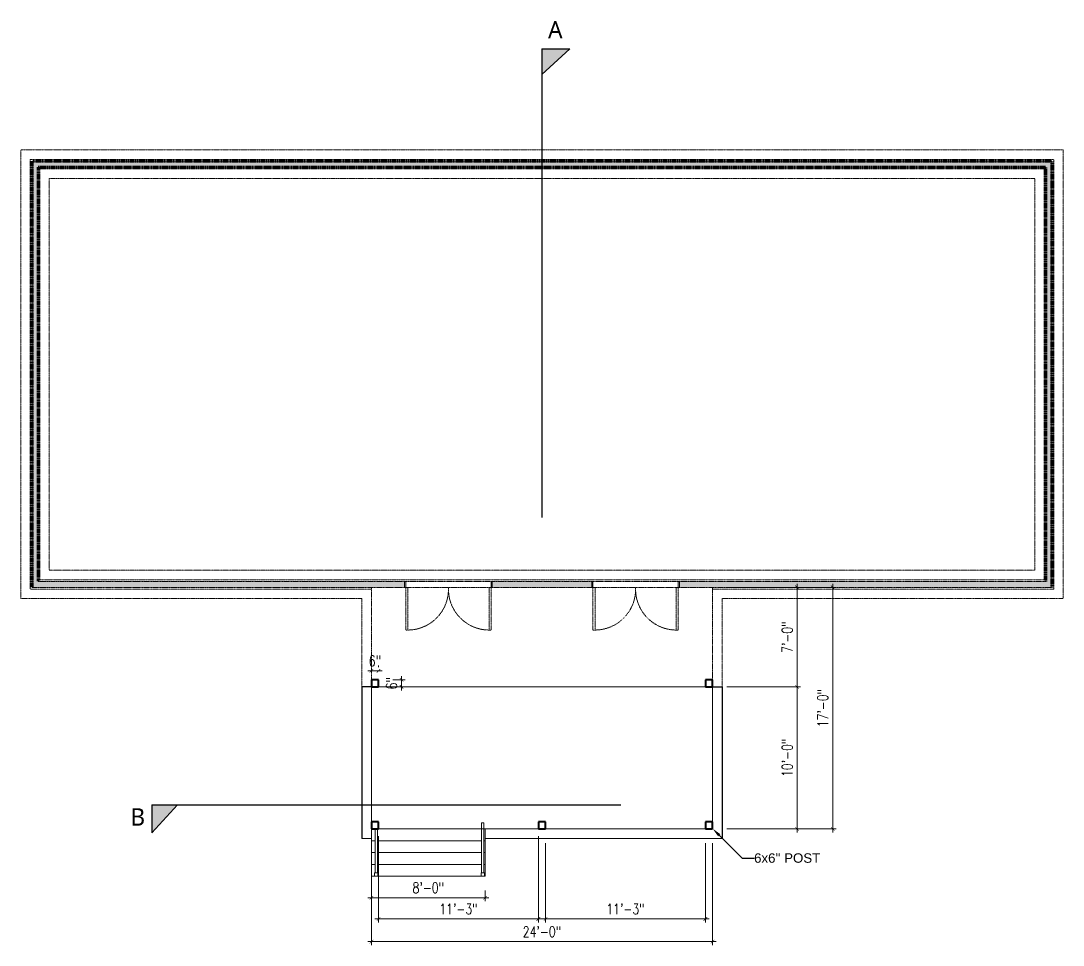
# Model space of a CAD drawing. Header units: inches. Extents: x -562 to 8953, y -6490 to -2066.
# Drawn here: x 1102 to 1982, y -3562 to -2781 of the extents above; entities that cross this region are included whole.
import ezdxf
from ezdxf import colors
from ezdxf.entities.mleader import LeaderData, LeaderLine
from ezdxf.math import Vec2, Vec3

# ---------------------------------------------------------------- set-up
doc = ezdxf.new("R2010")
doc.units = ezdxf.units.IN
doc.header["$MEASUREMENT"] = 0
doc.linetypes.add('Dash 1_16_', pattern=[0.125, 0.0625, -0.0625])
for name, color, linetype, lineweight in [('A-COLS', 52, 'Continuous', 9), ('A-DETL-MBND', 5, 'Continuous', 9), ('A-DOOR-FRAM', 31, 'Continuous', 9), ('A-FLOR', 192, 'Continuous', 18)]:
    doc.layers.add(name, color=color, linetype=linetype, lineweight=lineweight)
doc.layers.add('Existing', color=9, linetype='Dash 1_16_', lineweight=0, transparency=0.3)
doc.styles.add('Arch-Dim', font='romans.shx', dxfattribs={"width": 0.75})
doc.dimstyles.new('Aec-Arch-I-48', dxfattribs={"dimscale": 48, "dimtxt": 0.1875, "dimasz": 0.0625, "dimexe": 0.0625, "dimexo": 0.25, "dimgap": 0.0625, "dimtad": 1, "dimdec": 1, "dimzin": 3, "dimdsep": 46, "dimlunit": 4, "dimtxsty": 'Arch-Dim', "dimblk": 'ARCHTICK', "dimcen": 0.09375, "dimdle": 0.0625, "dimclrd": 1, "dimclre": 1, "dimclrt": 1, "dimazin": 2, "dimtfac": 1, "dimtdec": 1, "dimtix": 1, "dimtmove": 1, "dimatfit": 2, "dimfxl": 1, "dimtolj": 1, "dimtzin": 0, "dimlwd": 5, "dimlwe": 5, "dimarcsym": 0})

# ---------------------------------------------------------------- blocks, each defined once
blk = doc.blocks.new('Columns 1 - Columns 1-360741-Level 1')
at = {"layer": 'A-DETL-MBND'}
for p, q in [((-124.52, 24.17), (-114.52, 24.17)), ((-114.52, 24.17), (-114.52, 23.17)), ((-114.52, 24.17), (-104.52, 24.17)), ((-114.52, 21.17), (-114.52, -66.83)), ((-104.52, 24.17), (-104.52, 23.17)), ((-104.52, 24.17), (-94.52, 24.17)), ((-104.52, 21.17), (-104.52, -66.83)), ((-94.52, 24.17), (-84.52, 24.17)), ((-94.52, 24.17), (-94.52, 23.17)), ((-94.52, 21.17), (-94.52, -66.83)), ((-84.52, 24.17), (-84.52, 23.67)), ((-84.52, 20.67), (-84.52, -66.33)), ((-114.52, -68.83), (-114.52, -71.83)), ((-104.52, -68.83), (-104.52, -71.83)), ((-94.52, -68.83), (-94.52, -71.83)), ((-84.52, -69.33), (-84.52, -71.83)), ((-124.52, -71.83), (-114.52, -71.83)), ((-114.52, -71.83), (-104.52, -71.83)), ((-104.52, -71.83), (-94.52, -71.83)), ((-94.52, -71.83), (-84.52, -71.83))]:
    blk.add_line(p, q, dxfattribs=at)
blk = doc.blocks.new('Columns 2 - Columns 2-363497-Level 1')
at = {"layer": 'A-COLS', "lineweight": 40}
for p, q in [((-254.52, 216.17), (-254.52, 210.17)), ((-248.52, 216.17), (-254.52, 216.17)), ((-248.52, 210.17), (-248.52, 216.17)), ((-134.52, 216.17), (-134.52, 210.17)), ((-128.52, 216.17), (-134.52, 216.17)), ((-128.52, 210.17), (-128.52, 216.17)), ((-254.52, 210.17), (-248.52, 210.17)), ((-134.52, 210.17), (-128.52, 210.17)), ((-134.52, 75.17), (-134.52, 69.17)), ((-128.52, 75.17), (-134.52, 75.17)), ((-128.52, 69.17), (-128.52, 75.17)), ((-134.52, 69.17), (-128.52, 69.17)), ((-254.52, -65.83), (-254.52, -71.83)), ((-248.52, -65.83), (-254.52, -65.83)), ((-248.52, -71.83), (-248.52, -65.83)), ((-134.52, -65.83), (-134.52, -71.83)), ((-128.52, -65.83), (-134.52, -65.83)), ((-128.52, -71.83), (-128.52, -65.83)), ((-254.52, -71.83), (-248.52, -71.83)), ((-134.52, -71.83), (-128.52, -71.83))]:
    blk.add_line(p, q, dxfattribs=at)
blk = doc.blocks.new('Columns 3 - Columns 3-367588-Level 1')
at = {"layer": 'A-COLS'}
for p, q in [((-124.52, 23.17), (-87.52, 23.17)), ((-124.52, 23.17), (-124.52, 21.17)), ((-87.52, 21.17), (-124.52, 21.17)), ((-87.52, 23.67), (-84.52, 23.67)), ((-87.52, 23.67), (-87.52, 20.67)), ((-84.52, 20.67), (-87.52, 20.67)), ((-84.52, 23.67), (-84.52, 20.67)), ((-124.52, -66.83), (-87.52, -66.83)), ((-87.52, -68.83), (-124.52, -68.83)), ((-87.52, -66.33), (-84.52, -66.33)), ((-87.52, -66.33), (-87.52, -69.33)), ((-84.52, -69.33), (-87.52, -69.33)), ((-84.52, -66.33), (-84.52, -69.33))]:
    blk.add_line(p, q, dxfattribs=at)
blk = doc.blocks.new('Columns 4 - Columns 4-368310-Level 1')
at = {"layer": 'A-COLS'}
for p, q in [((-133.52, 21.17), (-133.52, 23.17)), ((-128.52, 23.17), (-133.52, 23.17)), ((-133.52, 21.17), (-128.52, 21.17)), ((-128.52, 23.17), (-128.52, 21.17))]:
    blk.add_line(p, q, dxfattribs=at)
blk = doc.blocks.new('Door-Interior-Double-Full Glass-Wood - 60_ x 80_-380648-Level 1')
at = {"layer": 'A-DOOR-FRAM'}
for p, q in [((-36, 2.38), (-37, 2.38)), ((-37, 2.38), (-37, -2.63)), ((-36, -2.63), (-36, 2.38)), ((36, 2.38), (36, -2.63)), ((37, 2.38), (36, 2.38)), ((37, -2.63), (37, 2.38)), ((-37, -2.63), (-36, -2.63)), ((36, -2.63), (37, -2.63))]:
    blk.add_line(p, q, dxfattribs=at)
blk = doc.blocks.new('_ArchTick')
at = {"color": 0, "linetype": 'ByBlock', "lineweight": 100, "const_width": 0.15}
blk.add_lwpolyline([(-0.5, -0.5), (0.5, 0.5)], dxfattribs=at)
blk = doc.blocks.new('*D112')
at = {"color": 1, "linetype": 'Continuous', "lineweight": 5, "transparency": 16777216}
for p, q in [((1398.26, -3475.64), (1398.26, -3561.85)), ((1686.26, -3475.64), (1686.26, -3561.85)), ((1395.26, -3558.85), (1689.26, -3558.85))]:
    blk.add_line(p, q, dxfattribs=at)
at = {"layer": 'Defpoints', "color": 0, "transparency": 16777216}
for p in [(1398.26, -3463.64), (1686.26, -3463.64), (1686.26, -3558.85)]:
    blk.add_point(p, dxfattribs=at)
at = {"color": 1, "lineweight": 5, "transparency": 16777216, "xscale": 3, "yscale": 3, "zscale": 3, "rotation": 180}
blk.add_blockref('_ArchTick', (1398.26, -3558.85), dxfattribs=at)
at = {"color": 1, "lineweight": 5, "transparency": 16777216, "xscale": 3, "yscale": 3, "zscale": 3}
blk.add_blockref('_ArchTick', (1686.26, -3558.85), dxfattribs=at)
at = {"color": 1, "transparency": 16777216, "insert": (1542.26, -3550.49), "char_height": 9, "attachment_point": 5, "style": 'Arch-Dim'}
blk.add_mtext('\\A1;24\'-0"', dxfattribs=at)
blk = doc.blocks.new('*D113')
at = {"color": 1, "linetype": 'Continuous', "lineweight": 5, "transparency": 16777216}
for p, q in [((1698.26, -3343.64), (1760.65, -3343.64)), ((1757.65, -3466.64), (1757.65, -3340.64)), ((1698.26, -3463.64), (1760.65, -3463.64))]:
    blk.add_line(p, q, dxfattribs=at)
at = {"layer": 'Defpoints', "color": 0, "transparency": 16777216}
for p in [(1686.26, -3343.64), (1757.65, -3343.64), (1686.26, -3463.64)]:
    blk.add_point(p, dxfattribs=at)
at = {"color": 1, "lineweight": 5, "transparency": 16777216, "xscale": 3, "yscale": 3, "zscale": 3}
for p, rotation in [((1757.65, -3343.64), 90), ((1757.65, -3463.64), 270)]:
    blk.add_blockref('_ArchTick', p, dxfattribs=dict(at, rotation=rotation))
at = {"color": 1, "transparency": 16777216, "insert": (1749.29, -3403.64), "char_height": 9, "attachment_point": 5, "rotation": 90, "style": 'Arch-Dim'}
blk.add_mtext('\\A1;10\'-0"', dxfattribs=at)
blk = doc.blocks.new('*D114')
at = {"layer": 'Defpoints', "color": 0, "transparency": 16777216}
for p in [(1686.26, -3259.64), (1757.65, -3259.64), (1686.26, -3343.64)]:
    blk.add_point(p, dxfattribs=at)
at = {"layer": 'Existing', "color": 1, "linetype": 'Continuous', "lineweight": 5, "transparency": 16777216}
for p, q in [((1698.26, -3259.64), (1760.65, -3259.64)), ((1757.65, -3346.64), (1757.65, -3256.64)), ((1698.26, -3343.64), (1760.65, -3343.64))]:
    blk.add_line(p, q, dxfattribs=at)
at = {"layer": 'Existing', "color": 1, "lineweight": 5, "transparency": 16777216, "xscale": 3, "yscale": 3, "zscale": 3}
for p, rotation in [((1757.65, -3259.64), 90), ((1757.65, -3343.64), 270)]:
    blk.add_blockref('_ArchTick', p, dxfattribs=dict(at, rotation=rotation))
at = {"layer": 'Existing', "color": 1, "transparency": 16777216, "insert": (1749.29, -3301.64), "char_height": 9, "attachment_point": 5, "rotation": 90, "style": 'Arch-Dim'}
blk.add_mtext('\\A1;7\'-0"', dxfattribs=at)
blk = doc.blocks.new('*D115')
at = {"layer": 'Defpoints', "color": 0, "transparency": 16777216}
for p in [(1686.26, -3259.64), (1686.26, -3463.64), (1787.7, -3463.64)]:
    blk.add_point(p, dxfattribs=at)
at = {"layer": 'Existing', "color": 1, "linetype": 'Continuous', "lineweight": 5, "transparency": 16777216}
for p, q in [((1698.26, -3259.64), (1790.7, -3259.64)), ((1787.7, -3256.64), (1787.7, -3466.64)), ((1698.26, -3463.64), (1790.7, -3463.64))]:
    blk.add_line(p, q, dxfattribs=at)
at = {"layer": 'Existing', "color": 1, "lineweight": 5, "transparency": 16777216, "xscale": 3, "yscale": 3, "zscale": 3}
for p, rotation in [((1787.7, -3259.64), 90), ((1787.7, -3463.64), 270)]:
    blk.add_blockref('_ArchTick', p, dxfattribs=dict(at, rotation=rotation))
at = {"layer": 'Existing', "color": 1, "transparency": 16777216, "insert": (1779.35, -3361.64), "char_height": 9, "attachment_point": 5, "rotation": 90, "style": 'Arch-Dim'}
blk.add_mtext('\\A1;17\'-0"', dxfattribs=at)
blk = doc.blocks.new('*D116')
at = {"color": 1, "linetype": 'Continuous', "lineweight": 5, "transparency": 16777216}
for p, q in [((1398.26, -3515.64), (1398.26, -3524.75)), ((1494.26, -3515.64), (1494.26, -3524.75)), ((1395.26, -3521.75), (1497.26, -3521.75))]:
    blk.add_line(p, q, dxfattribs=at)
at = {"layer": 'Defpoints', "color": 0, "transparency": 16777216}
for p in [(1398.26, -3503.64), (1494.26, -3503.64), (1494.26, -3521.75)]:
    blk.add_point(p, dxfattribs=at)
at = {"color": 1, "lineweight": 5, "transparency": 16777216, "xscale": 3, "yscale": 3, "zscale": 3, "rotation": 180}
blk.add_blockref('_ArchTick', (1398.26, -3521.75), dxfattribs=at)
at = {"color": 1, "lineweight": 5, "transparency": 16777216, "xscale": 3, "yscale": 3, "zscale": 3}
blk.add_blockref('_ArchTick', (1494.26, -3521.75), dxfattribs=at)
at = {"color": 1, "transparency": 16777216, "insert": (1446.26, -3513.4), "char_height": 9, "attachment_point": 5, "style": 'Arch-Dim'}
blk.add_mtext('\\A1;8\'-0"', dxfattribs=at)
blk = doc.blocks.new('*D117')
at = {"layer": 'Defpoints', "color": 0, "transparency": 16777216}
for p in [(1404.26, -3330.06), (1398.26, -3337.64), (1404.26, -3337.64)]:
    blk.add_point(p, dxfattribs=at)
at = {"layer": 'Existing', "color": 1, "linetype": 'Continuous', "lineweight": 5, "transparency": 16777216}
for p, q in [((1398.26, -3325.64), (1398.26, -3327.06)), ((1404.26, -3325.64), (1404.26, -3327.06)), ((1398.26, -3330.06), (1395.26, -3330.06)), ((1398.26, -3330.06), (1404.26, -3330.06)), ((1404.26, -3330.06), (1407.26, -3330.06))]:
    blk.add_line(p, q, dxfattribs=at)
at = {"layer": 'Existing', "color": 1, "lineweight": 5, "transparency": 16777216, "xscale": 3, "yscale": 3, "zscale": 3}
blk.add_blockref('_ArchTick', (1398.26, -3330.06), dxfattribs=at)
at = {"layer": 'Existing', "color": 1, "lineweight": 5, "transparency": 16777216, "xscale": 3, "yscale": 3, "zscale": 3, "rotation": 180}
blk.add_blockref('_ArchTick', (1404.26, -3330.06), dxfattribs=at)
at = {"layer": 'Existing', "color": 1, "transparency": 16777216, "insert": (1401.26, -3321.7), "char_height": 9, "attachment_point": 5, "style": 'Arch-Dim'}
blk.add_mtext('\\A1;6"', dxfattribs=at)
blk = doc.blocks.new('*D118')
at = {"layer": 'Defpoints', "color": 0, "transparency": 16777216}
for p in [(1404.26, -3337.64), (1404.26, -3343.64), (1423.64, -3343.64)]:
    blk.add_point(p, dxfattribs=at)
at = {"layer": 'Existing', "color": 1, "linetype": 'Continuous', "lineweight": 5, "transparency": 16777216}
for p, q in [((1423.64, -3337.64), (1423.64, -3334.64)), ((1416.26, -3337.64), (1426.64, -3337.64)), ((1416.26, -3343.64), (1426.64, -3343.64)), ((1423.64, -3337.64), (1423.64, -3343.64)), ((1423.64, -3343.64), (1423.64, -3346.64))]:
    blk.add_line(p, q, dxfattribs=at)
at = {"layer": 'Existing', "color": 1, "lineweight": 5, "transparency": 16777216, "xscale": 3, "yscale": 3, "zscale": 3}
for p, rotation in [((1423.64, -3337.64), 270), ((1423.64, -3343.64), 90)]:
    blk.add_blockref('_ArchTick', p, dxfattribs=dict(at, rotation=rotation))
at = {"layer": 'Existing', "color": 1, "transparency": 16777216, "insert": (1415.28, -3340.64), "char_height": 9, "attachment_point": 5, "rotation": 90, "style": 'Arch-Dim'}
blk.add_mtext('\\A1;6"', dxfattribs=at)
blk = doc.blocks.new('*D119')
at = {"color": 1, "linetype": 'Continuous', "lineweight": 5, "transparency": 16777216}
for p, q in [((1404.26, -3469.64), (1404.26, -3542.66)), ((1539.26, -3469.64), (1539.26, -3542.66)), ((1401.26, -3539.66), (1542.26, -3539.66))]:
    blk.add_line(p, q, dxfattribs=at)
at = {"layer": 'Defpoints', "color": 0, "transparency": 16777216}
for p in [(1404.26, -3457.64), (1539.26, -3457.64), (1539.26, -3539.66)]:
    blk.add_point(p, dxfattribs=at)
at = {"color": 1, "lineweight": 5, "transparency": 16777216, "xscale": 3, "yscale": 3, "zscale": 3, "rotation": 180}
blk.add_blockref('_ArchTick', (1404.26, -3539.66), dxfattribs=at)
at = {"color": 1, "lineweight": 5, "transparency": 16777216, "xscale": 3, "yscale": 3, "zscale": 3}
blk.add_blockref('_ArchTick', (1539.26, -3539.66), dxfattribs=at)
at = {"color": 1, "transparency": 16777216, "insert": (1471.76, -3531.3), "char_height": 9, "attachment_point": 5, "style": 'Arch-Dim'}
blk.add_mtext('\\A1;11\'-3"', dxfattribs=at)
blk = doc.blocks.new('*D120')
at = {"color": 1, "linetype": 'Continuous', "lineweight": 5, "transparency": 16777216}
for p, q in [((1545.26, -3475.64), (1545.26, -3542.66)), ((1680.26, -3475.64), (1680.26, -3542.66)), ((1542.26, -3539.66), (1683.26, -3539.66))]:
    blk.add_line(p, q, dxfattribs=at)
at = {"layer": 'Defpoints', "color": 0, "transparency": 16777216}
for p in [(1545.26, -3463.64), (1680.26, -3463.64), (1680.26, -3539.66)]:
    blk.add_point(p, dxfattribs=at)
at = {"color": 1, "lineweight": 5, "transparency": 16777216, "xscale": 3, "yscale": 3, "zscale": 3, "rotation": 180}
blk.add_blockref('_ArchTick', (1545.26, -3539.66), dxfattribs=at)
at = {"color": 1, "lineweight": 5, "transparency": 16777216, "xscale": 3, "yscale": 3, "zscale": 3}
blk.add_blockref('_ArchTick', (1680.26, -3539.66), dxfattribs=at)
at = {"color": 1, "transparency": 16777216, "insert": (1612.76, -3531.3), "char_height": 9, "attachment_point": 5, "style": 'Arch-Dim'}
blk.add_mtext('\\A1;11\'-3"', dxfattribs=at)
blk = doc.blocks.new('A')
at = {"layer": 'Existing'}
for p, q in [((1427.26, -3259.64), (1427.26, -3295.64)), ((1429.02, -3259.64), (1427.26, -3259.64)), ((1429.02, -3295.64), (1429.02, -3259.64)), ((1427.26, -3295.64), (1429.02, -3295.64))]:
    blk.add_line(p, q, dxfattribs=at)
blk.add_arc((1428.85, -3261.2), 34.45, 270.27976, 2.58786, dxfattribs=at)

msp = doc.modelspace()

# ---------------------------------------------------------------- hatches: boundary and pattern name
h = msp.add_hatch(color=256)
h.dxf.hatch_style = 1
h.paths.add_polyline_path([(1565.79, -2804.64), (1542.26, -2804.64), (1542.26, -2826.35)])
h = msp.add_hatch(color=9)
h.dxf.hatch_style = 1
h.paths.add_polyline_path([(1116.76, -2904.64), (1967.76, -2904.64), (1967.76, -3254.64), (1658.26, -3254.64), (1658.26, -3259.64), (1972.76, -3259.64), (1972.76, -2899.64), (1111.76, -2899.64), (1111.76, -3259.64), (1426.26, -3259.64), (1426.26, -3254.64), (1116.76, -3254.64)])
h = msp.add_hatch(color=9)
h.dxf.hatch_style = 1
h.paths.add_polyline_path([(1500.26, -3254.64), (1500.26, -3259.64), (1584.26, -3259.64), (1584.26, -3254.64)])
h = msp.add_hatch(color=256)
h.dxf.hatch_style = 1
h.paths.add_polyline_path([(1212.81, -3466.9), (1234.53, -3443.38), (1212.81, -3443.38)])

# ---------------------------------------------------------------- linework, layer by layer
for p, q in [((1542.26, -2804.64), (1542.26, -3200.63)), ((1542.26, -2804.64), (1565.79, -2804.64)), ((1565.79, -2804.64), (1542.26, -2826.35)), ((1398.26, -3343.64), (1390.26, -3343.64)), ((1390.26, -3343.64), (1390.26, -3471.64)), ((1686.26, -3343.64), (1694.26, -3343.64)), ((1694.26, -3343.64), (1694.26, -3471.64)), ((1212.81, -3443.38), (1608.81, -3443.38)), ((1212.81, -3443.38), (1212.81, -3466.9)), ((1212.81, -3466.9), (1234.53, -3443.38))]:
    msp.add_line(p, q)
at = {"layer": 'A-DETL-MBND'}
for p, q in [((1398.26, -3471.64), (1390.26, -3471.64)), ((1694.26, -3471.64), (1494.26, -3471.64))]:
    msp.add_line(p, q, dxfattribs=at)
at = {"layer": 'A-FLOR'}
for p, q in [((1398.26, -3343.64), (1398.26, -3457.64)), ((1680.26, -3343.64), (1404.26, -3343.64)), ((1686.26, -3457.64), (1686.26, -3343.64)), ((1404.26, -3463.64), (1491.26, -3463.64)), ((1493.26, -3463.64), (1539.26, -3463.64)), ((1545.26, -3463.64), (1680.26, -3463.64))]:
    msp.add_line(p, q, dxfattribs=at)
at = {"layer": 'Existing'}
for p, q in [((1102.26, -2890.14), (1982.26, -2890.14)), ((1102.26, -3269.14), (1102.26, -2890.14)), ((1982.26, -2890.14), (1982.26, -3269.14)), ((1110.26, -2898.14), (1974.26, -2898.14)), ((1110.26, -3261.14), (1110.26, -2898.14)), ((1974.26, -2898.14), (1974.26, -3261.14)), ((1966.26, -2906.14), (1118.26, -2906.14)), ((1118.26, -2906.14), (1118.26, -3253.14)), ((1966.26, -3253.14), (1966.26, -2906.14)), ((1958.26, -2914.14), (1126.26, -2914.14)), ((1126.26, -2914.14), (1126.26, -3245.14)), ((1958.26, -3245.14), (1958.26, -2914.14)), ((1126.26, -3245.14), (1958.26, -3245.14)), ((1426.26, -3254.64), (1116.76, -3254.64)), ((1118.26, -3253.14), (1966.26, -3253.14)), ((1427.26, -3254.64), (1499.26, -3254.64)), ((1584.26, -3254.64), (1500.26, -3254.64)), ((1585.26, -3254.64), (1657.26, -3254.64)), ((1967.76, -3254.64), (1658.26, -3254.64)), ((1398.26, -3261.14), (1110.26, -3261.14)), ((1111.76, -3259.64), (1426.26, -3259.64)), ((1398.26, -3259.64), (1398.26, -3337.64)), ((1499.26, -3259.64), (1427.26, -3259.64)), ((1500.26, -3259.64), (1584.26, -3259.64)), ((1657.26, -3259.64), (1585.26, -3259.64)), ((1658.26, -3259.64), (1972.76, -3259.64)), ((1686.26, -3337.64), (1686.26, -3259.64)), ((1974.26, -3261.14), (1686.26, -3261.14)), ((1390.26, -3269.14), (1102.26, -3269.14)), ((1390.26, -3343.64), (1390.26, -3269.14)), ((1694.26, -3269.14), (1694.26, -3343.64)), ((1982.26, -3269.14), (1694.26, -3269.14))]:
    msp.add_line(p, q, dxfattribs=at)
at = {"layer": 'Existing', "lineweight": 60}
for p, q in [((1972.76, -2899.64), (1111.76, -2899.64)), ((1111.76, -2899.64), (1111.76, -3259.64)), ((1972.76, -3259.64), (1972.76, -2899.64)), ((1116.76, -2904.64), (1967.76, -2904.64)), ((1116.76, -3254.64), (1116.76, -2904.64)), ((1967.76, -2904.64), (1967.76, -3254.64))]:
    msp.add_line(p, q, dxfattribs=at)

# ---------------------------------------------------------------- block references
for p in [(0, 0), (158, 0)]:
    msp.add_blockref('A', p)
at = {"xscale": -1}
for p in [(2926.6, 0), (3084.6, 0)]:
    msp.add_blockref('A', p, dxfattribs=at)
at = {"layer": 'A-COLS', "rotation": 270}
for name, p in [('Columns 1 - Columns 1-360741-Level 1', (1470.1, -3588.17)), ('Columns 3 - Columns 3-367588-Level 1', (1470.1, -3588.17)), ('Columns 4 - Columns 4-368310-Level 1', (1470.1, -3592.17))]:
    msp.add_blockref(name, p, dxfattribs=at)
at = {"layer": 'Existing'}
for name, p, rotation in [('Door-Interior-Double-Full Glass-Wood - 60_ x 80_-380648-Level 1', (1463.26, -3257.27), 179.9999999999999), ('Door-Interior-Double-Full Glass-Wood - 60_ x 80_-380648-Level 1', (1621.26, -3257.27), 179.9999999999999), ('Columns 2 - Columns 2-363497-Level 1', (1470.1, -3592.17), 270)]:
    msp.add_blockref(name, p, dxfattribs=dict(at, rotation=rotation))

# ---------------------------------------------------------------- texts
at = {"char_height": 14.7, "attachment_point": 1}
for s, insert in [('{\\fYu Gothic UI|b0|i0|c128|p34;A}', (1547.38, -2781.1)), ('{\\fYu Gothic UI|b0|i0|c128|p34;B}', (1194.72, -3446.15))]:
    msp.add_mtext_dynamic_manual_height_columns(s, width=260.1527, gutter_width=1, heights=[0], dxfattribs=dict(at, insert=insert))

# ---------------------------------------------------------------- dimensions: what is measured, and where the dimension line sits
dim = msp.add_linear_dim(base=(1757.65, -3343.64), p1=(1686.26, -3463.64), p2=(1686.26, -3343.64), angle=90, dimstyle='Aec-Arch-I-48')
dim.commit()
dim.dimension.update_dxf_attribs({"geometry": '*D113', "text_midpoint": (1749.29, -3403.64)})
for base, p1, p2, picture, middle in [((1539.26, -3539.66), (1404.26, -3457.64), (1539.26, -3457.64), '*D119', (1471.76, -3531.3)), ((1686.26, -3558.85), (1398.26, -3463.64), (1686.26, -3463.64), '*D112', (1542.26, -3550.49)), ((1680.26, -3539.66), (1545.26, -3463.64), (1680.26, -3463.64), '*D120', (1612.76, -3531.3)), ((1494.26, -3521.75), (1398.26, -3503.64), (1494.26, -3503.64), '*D116', (1446.26, -3513.4))]:
    dim = msp.add_linear_dim(base=base, p1=p1, p2=p2, dimstyle='Aec-Arch-I-48')
    dim.commit()
    dim.dimension.update_dxf_attribs({"geometry": picture, "text_midpoint": middle})
at = {"layer": 'Existing'}
for base, p1, p2, picture, middle in [((1757.65, -3259.64), (1686.26, -3343.64), (1686.26, -3259.64), '*D114', (1749.29, -3301.64)), ((1787.7, -3463.64), (1686.26, -3259.64), (1686.26, -3463.64), '*D115', (1779.35, -3361.64)), ((1423.64, -3343.64), (1404.26, -3337.64), (1404.26, -3343.64), '*D118', (1415.28, -3340.64))]:
    dim = msp.add_linear_dim(base=base, p1=p1, p2=p2, angle=90, dimstyle='Aec-Arch-I-48', dxfattribs=at)
    dim.commit()
    dim.dimension.update_dxf_attribs({"geometry": picture, "text_midpoint": middle})
dim = msp.add_linear_dim(base=(1404.26, -3330.06), p1=(1398.26, -3337.64), p2=(1404.26, -3337.64), dimstyle='Aec-Arch-I-48', dxfattribs=at)
dim.commit()
dim.dimension.update_dxf_attribs({"geometry": '*D117', "text_midpoint": (1401.26, -3321.7)})

# ---------------------------------------------------------------- leaders
ml = msp.add_multileader_mtext('Standard')
ml.set_content("{\\fArial|b0|i0|c0|p34;6x6'' POST}", color=256)
ml.set_leader_properties()
ml.build(insert=Vec2(0, 0))
ml.multileader.update_dxf_attribs({"text_right_attachment_type": 6, "dogleg_length": 10, "arrow_head_size": 8})
ctx = ml.context
ctx.base_point, ctx.char_height, ctx.arrow_head_size, ctx.landing_gap_size, ctx.plane_origin = Vec3(1721.26, -3488.32), 8, 8, 0.09, Vec3(1686.26, -3463.39)
ctx.right_attachment = 6
notes = []
notes.append((ctx, [(0, (1, 1, 0), (1711.26, -3488.32), (1, 0), 10, [(0, [(1686.26, -3463.39)], 0, [])])]))
ctx.mtext.insert, ctx.mtext.flow_direction = Vec3(1721.35, -3484.25), 5
for ctx, leaders in notes:
    for number, flags, end, landing, length, lines in leaders:
        leader = LeaderData()
        leader.index, (leader.has_last_leader_line, leader.has_dogleg_vector, leader.attachment_direction) = number, flags
        leader.last_leader_point, leader.dogleg_vector, leader.dogleg_length = Vec3(end), Vec3(landing), length
        for number, points, colour, breaks in lines:
            line = LeaderLine()
            line.index, line.vertices, line.color, line.breaks = number, Vec3.list(points), colors.encode_raw_color(colour), breaks
            leader.lines.append(line)
        ctx.leaders.append(leader)

doc.saveas('drawing.dxf')
